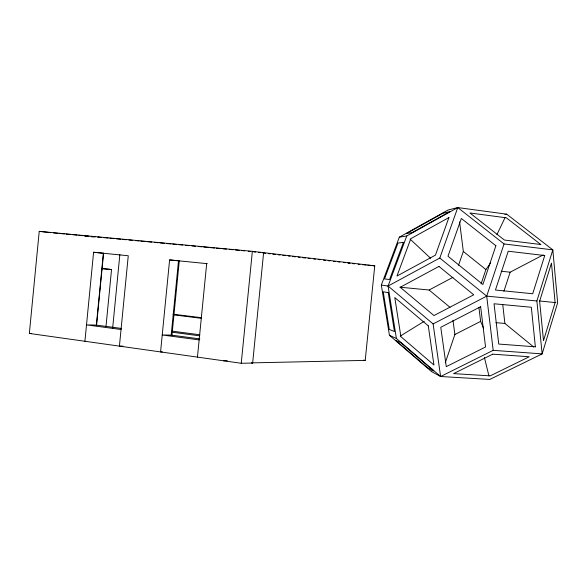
<?xml version="1.0" encoding="UTF-8"?>
<svg xmlns="http://www.w3.org/2000/svg" width="587" height="587" viewBox="0 0 587 587"><rect width="100%" height="100%" fill="white"/><g stroke="black" fill="none" stroke-linecap="round" stroke-linejoin="round"><path stroke-width="0.88" d="M252.652 363.03L241.242 363.28L29.35 333.445L39.226 231.359L252.351 251.324L374.741 265.838L365.224 360.389L251.618 362.883L252.652 363.03L263.622 252.659L262.58 252.564M84.917 341.267L93.59 252.263L103.591 253.232L96.525 325.756M121.047 329.498L86.516 324.89L96.356 325.103L103.363 253.217M105.983 326.511L111.545 269.506L102.857 268.575M112.638 328.294L119.851 254.494M171.932 335.36L179.27 260.855L169.606 259.916L160.567 351.921L162.364 351.907M199.147 339.917L162.225 334.994L171.199 335.096L178.514 260.782M197.452 357.116L206.683 263.651M241.242 363.28L252.351 251.324M389.43 335.316L396.394 338.472L440.617 376.509L493.183 350.336L542.146 353.888L536.885 300.984L552.829 249.871L506.691 214.174L457.779 207.571L448.013 210.021L399.336 237.17L381.33 285.084L389.43 335.316L431.614 371.644L440.617 376.509L489.807 379.429L542.146 353.888L557.65 302.797L552.829 249.871L504.05 243.95L457.779 207.571L406.754 235.967L399.336 237.17M503.91 291.269L510.132 272.199L543.158 254.927M493.183 350.336L486.704 296.127L504.05 243.95M481.069 283.954L485.911 269.565L490.571 262.976M445.276 362.795L454.881 334.517L452.951 320.157M458.535 265.236L463.334 251.456L459.592 221.901M381.33 285.084L388.08 286.038L439.802 258.023L457.779 207.571M396.394 338.472L388.08 286.038L406.754 235.967M432.003 370.823L432.788 369.179M496.94 234.624L505.128 217.447M400.268 336.087L424.284 321.265M399.93 287.19L429.104 290.022L453.047 277.284M388.08 286.038L433.118 323.929L486.704 296.127L536.885 300.984M454.881 334.517L480.628 321.375L478.889 307.28M504.901 214.497L506.691 214.174M223.64 360.807L227.286 360.734M122.925 346.125L119.418 346.125L128.26 255.756L93.59 252.263M29.35 333.445L31.478 333.504M101.514 268.692L111.545 269.506M495.905 322.674L504.886 323.444L533.708 346.998M53.417 232.914L57.974 233.34M59.793 233.516L64.343 233.942M66.17 234.11L70.719 234.536M72.546 234.712L77.095 235.138M78.922 235.306L82.774 235.673M84.381 235.82L88.953 236.253M95.314 236.847L91.675 236.502L94.353 236.847M98.044 237.097L101.69 237.442M103.51 237.61L108.067 238.043M109.886 238.212L114.443 238.638M116.263 238.806L120.819 239.239M122.639 239.408L126.286 239.745M129.015 240.002L132.662 240.347M135.392 240.604L139.038 240.941M140.858 241.118L145.415 241.543M147.234 241.712L151.784 242.138M154.52 242.394L158.16 242.739M159.987 242.908L164.536 243.334M166.363 243.51L170.912 243.935M172.739 244.104L176.379 244.449M179.116 244.706L182.755 245.043M185.485 245.3L189.131 245.645M191.861 245.902L195.508 246.239M198.237 246.496L201.884 246.841M203.704 247.01L208.26 247.435M210.08 247.604L214.637 248.037M216.456 248.206L221.013 248.631M222.833 248.8L226.479 249.145M229.209 249.402L232.856 249.739M235.585 249.996L239.225 250.341M241.961 250.598L244.691 250.854M352.787 263.658L354.607 263.827M362.546 264.686L366.031 265.016M367.778 265.177L374.741 265.838M169.606 259.916L207.284 263.673M539.416 300.962L555.823 302.613M501.159 271.223L510.132 272.199M97.97 237.258L99.775 237.464M79.238 235.343L81.967 235.651M84.689 235.959L87.419 236.268M91.051 236.686L92.871 236.891M39.226 231.359L50.68 232.657M248.323 251.28L250.135 251.493M253.76 251.918L255.572 252.139M258.295 252.454L260.107 252.667M262.829 252.99L265.551 253.313M268.274 253.635L270.086 253.848M272.808 254.164L275.53 254.487M278.245 254.809L280.058 255.022M282.78 255.345L285.502 255.661M288.224 255.983L290.037 256.196M292.759 256.519L295.481 256.842M298.196 257.157L300.016 257.37M302.731 257.693L305.453 258.016M308.175 258.331L309.987 258.551M313.619 258.977L315.432 259.19M318.147 259.513L319.966 259.725M323.591 260.151L325.403 260.364M328.126 260.687L329.938 260.899M333.57 261.325L335.382 261.538M338.105 261.861L339.917 262.073M343.542 262.506L345.354 262.719M358.173 264.223L359.934 264.436M173.062 314.199L201.686 317.743M173.613 314.859L201.473 318.315M172.013 331.127L199.851 334.781M171.903 332.176L199.741 335.845M363.492 360.161L365.224 360.389M96.356 325.103L121.648 328.463M171.199 335.096L199.829 338.904M463.334 251.456L485.911 269.565M439.802 258.023L486.704 296.127M429.104 290.022L449.994 307.331M410.071 239.07L430.66 258.309M480.628 321.375L483.497 327.994M484.4 357.49L488.942 375.915M433.118 323.929L440.617 376.509M502.743 304.536L504.886 323.444M555.104 302.576L543.503 340.673L539.622 301.226L551.464 263.115L555.104 302.576M544.729 255.536L532.717 293.749L495.435 290.022L508.232 251.221L544.729 255.536M495.89 245.74L482.896 284.475L447.984 256.233L461.331 218.452L495.89 245.74M448.923 217.542L435.451 255.125L396.959 276.044L410.812 238.682L448.923 217.542M403.452 242.35L389.592 279.471L384.492 278.972L397.979 243.047L403.452 242.35M442.877 213.25L406.373 233.604L412.118 232.599L449.928 211.547L442.877 213.25M438.951 266.41L400.217 287.278L433.962 315.549L473.738 294.806L438.951 266.41M480.628 306.722L440.771 327.289L446.267 366.648L485.559 346.983L480.628 306.722M492.735 354.166L453.568 373.625L490.226 375.856L529.269 356.757L492.735 354.166M535.359 346.822L498.745 344.055L494.034 303.765L531.33 307.258L535.359 346.822M349.889 263.255L348.076 263.079L349.889 263.255M540.781 244.508L504.394 240.032L469.908 212.971L506.368 217.828L540.781 244.508M388.264 292.671L383.208 291.739L389.262 329.395L394.442 331.545L388.264 292.671M400.98 342.793L395.594 340.277L427.233 367.521L433.749 370.984L400.98 342.793M428.283 325.844L394.78 297.572L400.906 336.689L433.954 365.033L428.283 325.844"/></g></svg>
